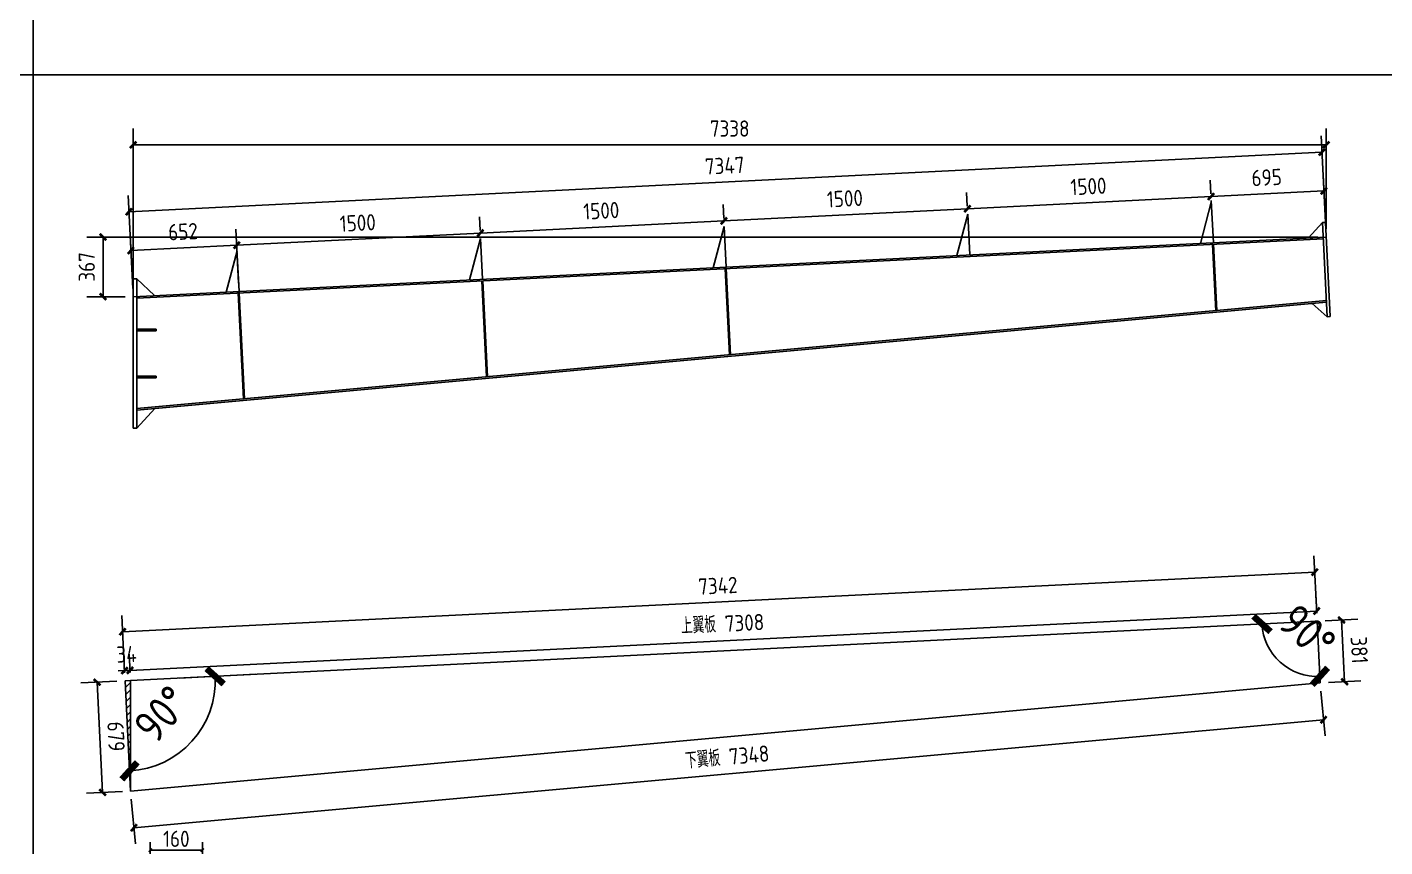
# Model space of a CAD drawing. Extents: x 411778 to 673094, y -11605 to 324395.
# Drawn here: x 449332 to 457683, y 118124 to 123167 of the extents above; entities that cross this region are included whole.
import ezdxf

# ---------------------------------------------------------------- set-up
doc = ezdxf.new("R2010")
doc.units = 0
doc.header["$LTSCALE"] = 1000
doc.header["$MEASUREMENT"] = 0
doc.styles.get("Standard").update_dxf_attribs({"font": 'gbenor.shx', "bigfont": 'gbcbig.shx'})
doc.dimstyles.get("Standard").update_dxf_attribs({"dimscale": 100, "dimtxt": 3.5, "dimasz": 1, "dimexe": 2.5, "dimexo": 3, "dimgap": 1.5, "dimtad": 1, "dimdec": 0, "dimzin": 0, "dimdsep": 46, "dimtxsty": 'Standard', "dimblk": 'ARCHTICK', "dimcen": 0.09, "dimadec": 0, "dimazin": 0, "dimtfac": 1, "dimtdec": 0, "dimtix": 1, "dimtmove": 2, "dimatfit": 3, "dimfxl": 1, "dimtolj": 1, "dimtzin": 0, "dimarcsym": 0})

# ---------------------------------------------------------------- blocks, each defined once
blk = doc.blocks.new('_ArchTick')
at = {"color": 0, "linetype": 'ByBlock', "const_width": 0.4}
blk.add_lwpolyline([(-0.5, -0.5), (0.5, 0.5)], dxfattribs=at)
blk = doc.blocks.new('*D1008')
at = {"color": 3, "lineweight": -2}
for p, q in [((450632.8, 121591.2), (450616.2, 121925.1)), ((449981.5, 121558.6), (449964.8, 121892.5)), ((449969.8, 121792.6), (450621.1, 121825.2))]:
    blk.add_line(p, q, dxfattribs=at)
at = {"layer": 'Defpoints', "color": 0}
for p in [(450621.1, 121825.2), (449984, 121508.7), (450635.3, 121541.3)]:
    blk.add_point(p, dxfattribs=at)
at = {"color": 3, "lineweight": -2, "xscale": 40, "yscale": 40, "zscale": 40}
for p, rotation in [((450621.1, 121825.2), 2.862405226127839), ((449969.8, 121792.6), 182.8624052261279)]:
    blk.add_blockref('_ArchTick', p, dxfattribs=dict(at, rotation=rotation))
at = {"color": 0, "insert": (450290.5, 121908.8), "char_height": 100, "attachment_point": 5, "rotation": 2.86241}
blk.add_mtext('\\A1;652', dxfattribs=at)
blk = doc.blocks.new('*D1009')
at = {"color": 3, "lineweight": -2}
for p, q in [((450632.8, 121591.2), (450616.2, 121925.1)), ((452118.5, 121915.8), (452114.3, 122000)), ((450621.1, 121825.2), (452119.3, 121900.1))]:
    blk.add_line(p, q, dxfattribs=at)
at = {"layer": 'Defpoints', "color": 0}
for p in [(452119.3, 121900.1), (452121, 121865.8), (450635.3, 121541.3)]:
    blk.add_point(p, dxfattribs=at)
at = {"color": 3, "lineweight": -2, "xscale": 40, "yscale": 40, "zscale": 40}
for p, rotation in [((452119.3, 121900.1), 2.862405226151731), ((450621.1, 121825.2), 182.8624052261517)]:
    blk.add_blockref('_ArchTick', p, dxfattribs=dict(at, rotation=rotation))
at = {"color": 0, "insert": (451365.2, 121962.5), "char_height": 100, "attachment_point": 5, "rotation": 2.86241}
blk.add_mtext('\\A1;1500', dxfattribs=at)
blk = doc.blocks.new('*D1010')
at = {"color": 3, "lineweight": -2}
for p, q in [((453616.6, 121990.7), (453612.4, 122074.9)), ((452118.5, 121915.8), (452114.3, 122000)), ((452119.3, 121900.1), (453617.4, 121975))]:
    blk.add_line(p, q, dxfattribs=at)
at = {"layer": 'Defpoints', "color": 0}
for p in [(453617.4, 121975), (453619.1, 121940.8), (452121, 121865.8)]:
    blk.add_point(p, dxfattribs=at)
at = {"color": 3, "lineweight": -2, "xscale": 40, "yscale": 40, "zscale": 40}
for p, rotation in [((452119.3, 121900.1), 182.8624052261517), ((453617.4, 121975), 2.862405226151731)]:
    blk.add_blockref('_ArchTick', p, dxfattribs=dict(at, rotation=rotation))
at = {"color": 0, "insert": (452863.3, 122037.4), "char_height": 100, "attachment_point": 5, "rotation": 2.86241}
blk.add_mtext('\\A1;1500', dxfattribs=at)
blk = doc.blocks.new('*D1011')
at = {"color": 3, "lineweight": -2}
for p, q in [((455114.7, 122065.6), (455110.5, 122149.8)), ((453616.6, 121990.7), (453612.4, 122074.9)), ((453617.4, 121975), (455115.5, 122049.9))]:
    blk.add_line(p, q, dxfattribs=at)
at = {"layer": 'Defpoints', "color": 0}
for p in [(455115.5, 122049.9), (455117.2, 122015.7), (453619.1, 121940.8)]:
    blk.add_point(p, dxfattribs=at)
at = {"color": 3, "lineweight": -2, "xscale": 40, "yscale": 40, "zscale": 40}
for p, rotation in [((455115.5, 122049.9), 2.862405226151731), ((453617.4, 121975), 182.8624052261517)]:
    blk.add_blockref('_ArchTick', p, dxfattribs=dict(at, rotation=rotation))
at = {"color": 0, "insert": (454361.5, 122112.3), "char_height": 100, "attachment_point": 5, "rotation": 2.86241}
blk.add_mtext('\\A1;1500', dxfattribs=at)
blk = doc.blocks.new('*D1012')
at = {"color": 3, "lineweight": -2}
for p, q in [((456612.9, 122140.5), (456608.7, 122224.7)), ((455114.7, 122065.6), (455110.5, 122149.8)), ((455115.5, 122049.9), (456613.7, 122124.8))]:
    blk.add_line(p, q, dxfattribs=at)
at = {"layer": 'Defpoints', "color": 0}
for p in [(456613.7, 122124.8), (456615.4, 122090.6), (455117.2, 122015.7)]:
    blk.add_point(p, dxfattribs=at)
at = {"color": 3, "lineweight": -2, "xscale": 40, "yscale": 40, "zscale": 40}
for p, rotation in [((456613.7, 122124.8), 2.862405226151731), ((455115.5, 122049.9), 182.8624052261517)]:
    blk.add_blockref('_ArchTick', p, dxfattribs=dict(at, rotation=rotation))
at = {"color": 0, "insert": (455859.6, 122187.3), "char_height": 100, "attachment_point": 5, "rotation": 2.86241}
blk.add_mtext('\\A1;1500', dxfattribs=at)
blk = doc.blocks.new('*D1013')
at = {"color": 3, "lineweight": -2}
for p, q in [((457319.5, 121925.5), (457302.8, 122259.4)), ((456612.9, 122140.5), (456608.7, 122224.7)), ((456613.7, 122124.8), (457307.8, 122159.5))]:
    blk.add_line(p, q, dxfattribs=at)
at = {"layer": 'Defpoints', "color": 0}
for p in [(456615.4, 122090.6), (457307.8, 122159.5), (457322, 121875.6)]:
    blk.add_point(p, dxfattribs=at)
at = {"color": 3, "lineweight": -2, "xscale": 40, "yscale": 40, "zscale": 40}
for p, rotation in [((457307.8, 122159.5), 2.862405226151731), ((456613.7, 122124.8), 182.8624052261517)]:
    blk.add_blockref('_ArchTick', p, dxfattribs=dict(at, rotation=rotation))
at = {"color": 0, "insert": (456955.7, 122242.1), "char_height": 100, "attachment_point": 5, "rotation": 2.86241}
blk.add_mtext('\\A1;695', dxfattribs=at)
blk = doc.blocks.new('*D1014')
at = {"color": 3, "lineweight": -2}
for p, q in [((457272, 121875.6), (449698.5, 121875.6)), ((449798.5, 121508.7), (449798.5, 121875.6)), ((449934, 121508.7), (449698.5, 121508.7))]:
    blk.add_line(p, q, dxfattribs=at)
at = {"layer": 'Defpoints', "color": 0}
for p in [(449798.5, 121875.6), (457322, 121875.6), (449984, 121508.7)]:
    blk.add_point(p, dxfattribs=at)
at = {"color": 3, "lineweight": -2, "xscale": 40, "yscale": 40, "zscale": 40}
for p, rotation in [((449798.5, 121875.6), 90), ((449798.5, 121508.7), 270)]:
    blk.add_blockref('_ArchTick', p, dxfattribs=dict(at, rotation=rotation))
at = {"color": 0, "insert": (449698.5, 121692.1), "char_height": 100, "attachment_point": 5, "rotation": 90}
blk.add_mtext('\\A1;367', dxfattribs=at)
blk = doc.blocks.new('*D990')
at = {"color": 3, "lineweight": -2}
for p, q in [((449984, 121558.7), (449984, 122543)), ((457322, 121925.6), (457322, 122543)), ((449984, 122443), (457322, 122443))]:
    blk.add_line(p, q, dxfattribs=at)
at = {"layer": 'Defpoints', "color": 0}
for p in [(457322, 122443), (457322, 121875.6), (449984, 121508.7)]:
    blk.add_point(p, dxfattribs=at)
at = {"color": 3, "lineweight": -2, "xscale": 40, "yscale": 40, "zscale": 40, "rotation": 180}
blk.add_blockref('_ArchTick', (449984, 122443), dxfattribs=at)
at = {"color": 3, "lineweight": -2, "xscale": 40, "yscale": 40, "zscale": 40}
blk.add_blockref('_ArchTick', (457322, 122443), dxfattribs=at)
at = {"color": 0, "insert": (453653, 122543), "char_height": 100, "attachment_point": 5}
blk.add_mtext('\\A1;7338', dxfattribs=at)
blk = doc.blocks.new('*D1015')
at = {"color": 3, "lineweight": -2}
for p, q in [((457319.5, 121925.5), (457290.9, 122498.1)), ((449957.9, 122031.3), (457295.9, 122398.2)), ((449981.5, 121558.6), (449952.9, 122131.2))]:
    blk.add_line(p, q, dxfattribs=at)
at = {"layer": 'Defpoints', "color": 0}
for p in [(457295.9, 122398.2), (457322, 121875.6), (449984, 121508.7)]:
    blk.add_point(p, dxfattribs=at)
at = {"color": 3, "lineweight": -2, "xscale": 40, "yscale": 40, "zscale": 40}
for p, rotation in [((457295.9, 122398.2), 2.862405226111974), ((449957.9, 122031.3), 182.862405226112)]:
    blk.add_blockref('_ArchTick', p, dxfattribs=dict(at, rotation=rotation))
at = {"color": 0, "insert": (453621.9, 122314.7), "char_height": 100, "attachment_point": 5, "rotation": 2.86241}
blk.add_mtext('\\A1;7347', dxfattribs=at)
blk = doc.blocks.new('*D1016')
at = {"color": 3, "lineweight": -2}
for p, q in [((449931.6, 119195.3), (449925.9, 119307.8)), ((449965.5, 119197), (449959.9, 119309.5)), ((449930.9, 119207.9), (449891, 119205.9)), ((449930.9, 119207.9), (449964.9, 119209.6)), ((449964.9, 119209.6), (450004.8, 119211.6))]:
    blk.add_line(p, q, dxfattribs=at)
at = {"layer": 'Defpoints', "color": 0}
for p in [(449964.9, 119209.6), (449934.1, 119145.4), (449968, 119147.1)]:
    blk.add_point(p, dxfattribs=at)
at = {"color": 3, "lineweight": -2, "xscale": 40, "yscale": 40, "zscale": 40}
for p, rotation in [((449930.9, 119207.9), 2.862405226101998), ((449964.9, 119209.6), 182.8624052261019)]:
    blk.add_blockref('_ArchTick', p, dxfattribs=dict(at, rotation=rotation))
at = {"color": 0, "insert": (449942.9, 119308.6), "char_height": 100, "attachment_point": 5, "rotation": 2.86241}
blk.add_mtext('\\A1;34', dxfattribs=at)
blk = doc.blocks.new('*D1017')
at = {"color": 3, "lineweight": -2}
for p, q in [((457264, 119561.9), (457258.4, 119674.4)), ((449964.9, 119209.6), (457263.4, 119574.5)), ((449965.5, 119197), (449959.9, 119309.5))]:
    blk.add_line(p, q, dxfattribs=at)
at = {"layer": 'Defpoints', "color": 0}
for p in [(457263.4, 119574.5), (457266.5, 119512), (449968, 119147.1)]:
    blk.add_point(p, dxfattribs=at)
at = {"color": 3, "lineweight": -2, "xscale": 40, "yscale": 40, "zscale": 40}
for p, rotation in [((457263.4, 119574.5), 2.862405226151629), ((449964.9, 119209.6), 182.8624052261517)]:
    blk.add_blockref('_ArchTick', p, dxfattribs=dict(at, rotation=rotation))
at = {"color": 0, "insert": (453609, 119495.3), "char_height": 100, "attachment_point": 5, "rotation": 2.86241}
blk.add_mtext('\\A1;上翼板 7308', dxfattribs=at)
blk = doc.blocks.new('*D1018')
at = {"color": 3, "lineweight": -2}
for p, q in [((457264, 119561.9), (457246.4, 119913.5)), ((449919, 119447), (457251.4, 119813.6)), ((449931.6, 119195.3), (449914, 119546.8))]:
    blk.add_line(p, q, dxfattribs=at)
at = {"layer": 'Defpoints', "color": 0}
for p in [(457251.4, 119813.6), (457266.5, 119512), (449934.1, 119145.4)]:
    blk.add_point(p, dxfattribs=at)
at = {"color": 3, "lineweight": -2, "xscale": 40, "yscale": 40, "zscale": 40}
for p, rotation in [((457251.4, 119813.6), 2.862405226111948), ((449919, 119447), 182.8624052261119)]:
    blk.add_blockref('_ArchTick', p, dxfattribs=dict(at, rotation=rotation))
at = {"color": 0, "insert": (453580.2, 119730.2), "char_height": 100, "attachment_point": 5, "rotation": 2.86241}
blk.add_mtext('\\A1;7342', dxfattribs=at)
blk = doc.blocks.new('*D1019')
at = {"color": 0, "lineweight": -2}
blk.add_line((450267.6, 119162.1), (450737.8, 119185.6), dxfattribs=at)
blk.add_arc((449934.1, 119145.4), 554.8, 272.86241, 2.86241, dxfattribs=at)
at = {"layer": 'Defpoints', "color": 0}
for p in [(449934.1, 119145.4), (449934.1, 119145.4), (449968, 119147.1), (450235.1, 118679.4), (449968, 118467.2)]:
    blk.add_point(p, dxfattribs=at)
at = {"color": 0, "lineweight": -2, "xscale": 100, "yscale": 100, "zscale": 100}
for p, rotation in [((450488.2, 119173.1), 92.86240522614101), ((449961.8, 118591.3), 182.8624052261079)]:
    blk.add_blockref('_ArchTick', p, dxfattribs=dict(at, rotation=rotation))
at = {"color": 0, "insert": (450160.1, 118940.9), "char_height": 200, "attachment_point": 5, "rotation": 47.86241}
blk.add_mtext('\\A1;90°', dxfattribs=at)
blk = doc.blocks.new('*D1020')
at = {"color": 0, "lineweight": -2}
blk.add_arc((457266.5, 119512), 339.7, 182.86241, 272.86241, dxfattribs=at)
at = {"layer": 'Defpoints', "color": 0}
for p in [(457266.5, 119512), (457266.5, 119512), (456981.2, 119327.7), (449968, 119147.1), (457285.5, 119131.8)]:
    blk.add_point(p, dxfattribs=at)
at = {"color": 0, "lineweight": -2, "xscale": 100, "yscale": 100, "zscale": 100}
for p, rotation in [((456927.2, 119495), 92.8624052261115), ((457283.5, 119172.7), 2.862405226139328)]:
    blk.add_blockref('_ArchTick', p, dxfattribs=dict(at, rotation=rotation))
at = {"color": 0, "insert": (457206.3, 119445.5), "char_height": 200, "attachment_point": 5, "rotation": 317.86241}
blk.add_mtext('\\A1;90°', dxfattribs=at)
blk = doc.blocks.new('*D1021')
at = {"color": 3, "lineweight": -2}
for p, q in [((449884.1, 119142.9), (449662.1, 119131.8)), ((449761.9, 119136.8), (449795.8, 118458.5)), ((449918, 118464.7), (449696, 118453.6))]:
    blk.add_line(p, q, dxfattribs=at)
at = {"layer": 'Defpoints', "color": 0}
for p in [(449934.1, 119145.4), (449795.8, 118458.5), (449968, 118467.2)]:
    blk.add_point(p, dxfattribs=at)
at = {"color": 3, "lineweight": -2, "xscale": 40, "yscale": 40, "zscale": 40}
for p, rotation in [((449761.9, 119136.8), 92.86240522611044), ((449795.8, 118458.5), 272.8624052261105)]:
    blk.add_blockref('_ArchTick', p, dxfattribs=dict(at, rotation=rotation))
at = {"color": 0, "insert": (449878.8, 118802.7), "char_height": 100, "attachment_point": 5, "rotation": 272.86241}
blk.add_mtext('\\A1;679', dxfattribs=at)
blk = doc.blocks.new('*D1022')
at = {"color": 3, "lineweight": -2}
for p, q in [((457316.4, 119514.5), (457516.3, 119524.5)), ((457435.4, 119139.2), (457416.4, 119519.5)), ((457335.5, 119134.2), (457535.3, 119144.2))]:
    blk.add_line(p, q, dxfattribs=at)
at = {"layer": 'Defpoints', "color": 0}
for p in [(457266.5, 119512), (457416.4, 119519.5), (457285.5, 119131.8)]:
    blk.add_point(p, dxfattribs=at)
at = {"color": 3, "lineweight": -2, "xscale": 40, "yscale": 40, "zscale": 40}
for p, rotation in [((457416.4, 119519.5), 92.86240522614247), ((457435.4, 119139.2), 272.8624052261425)]:
    blk.add_blockref('_ArchTick', p, dxfattribs=dict(at, rotation=rotation))
at = {"color": 0, "insert": (457525.8, 119334.4), "char_height": 100, "attachment_point": 5, "rotation": 272.86241}
blk.add_mtext('\\A1;381', dxfattribs=at)
blk = doc.blocks.new('*D1036')
at = {"color": 3, "lineweight": -2}
for p, q in [((450089.5, 117932), (450089.5, 118153)), ((450089.5, 118103), (450409.5, 118103)), ((450409.5, 117932), (450409.5, 118153))]:
    blk.add_line(p, q, dxfattribs=at)
at = {"layer": 'Defpoints', "color": 0}
for p in [(450409.5, 118103), (450089.5, 117912), (450409.5, 117912)]:
    blk.add_point(p, dxfattribs=at)
at = {"color": 3, "lineweight": -2, "xscale": 20, "yscale": 20, "zscale": 20, "rotation": 180}
blk.add_blockref('_ArchTick', (450089.5, 118103), dxfattribs=at)
at = {"color": 3, "lineweight": -2, "xscale": 20, "yscale": 20, "zscale": 20}
blk.add_blockref('_ArchTick', (450409.5, 118103), dxfattribs=at)
at = {"color": 0, "insert": (450249.5, 118173), "char_height": 100, "attachment_point": 5}
blk.add_mtext('\\A1;160', dxfattribs=at)
blk = doc.blocks.new('*D1755')
at = {"color": 3, "lineweight": -2}
for p, q in [((457290, 119082), (457315.1, 118806.1)), ((457306, 118905.7), (449988.5, 118241.1)), ((449972.5, 118417.4), (449997.6, 118141.5))]:
    blk.add_line(p, q, dxfattribs=at)
at = {"layer": 'Defpoints', "color": 0}
for p in [(457285.5, 119131.8), (449968, 118467.2), (449988.5, 118241.1)]:
    blk.add_point(p, dxfattribs=at)
at = {"color": 3, "lineweight": -2, "xscale": 40, "yscale": 40, "zscale": 40}
for p, rotation in [((457306, 118905.7), 5.189537818529014), ((449988.5, 118241.1), 185.1895378185291)]:
    blk.add_blockref('_ArchTick', p, dxfattribs=dict(at, rotation=rotation))
at = {"color": 0, "insert": (453637.9, 118676.3), "char_height": 100, "attachment_point": 5, "rotation": 5.18954}
blk.add_mtext('\\A1;下翼板 7348', dxfattribs=at)

msp = doc.modelspace()

# ---------------------------------------------------------------- hatches: boundary and pattern name
h = msp.add_hatch()
h.set_pattern_fill('ANSI31', color=2, scale=20, style=0)
h.set_pattern_definition([(45, (4734, -11880), (-22.4506403, 22.4506403), [])])
h.paths.add_polyline_path([(449968, 119147.1), (449934.1, 119145.4), (449968, 118467.2)])

# ---------------------------------------------------------------- linework, layer by layer
for p, q in [((456615.4, 122090.6), (456548, 121836.9)), ((456614.9, 122100.6), (456627.9, 121840.9)), ((455117.2, 122015.7), (455049.8, 121762)), ((455117.2, 122015.7), (455129.7, 121766)), ((453619.1, 121940.8), (453551.7, 121687.1)), ((453619.1, 121940.8), (453631.6, 121691.1)), ((457299.5, 121964.6), (457214.1, 121870.2)), ((457299.5, 121964.6), (457317.5, 121965.5)), ((457322, 121875.6), (449984, 121508.7)), ((457304.5, 121864.7), (450006, 121499.8)), ((452121, 121865.8), (452053.6, 121612.2)), ((452121, 121865.8), (452133.5, 121616.2)), ((450622.9, 121790.9), (450555.4, 121537.3)), ((450622.4, 121800.9), (450635.3, 121541.3)), ((456622.4, 121830.6), (456642.8, 121422.6)), ((456628.4, 121830.9), (456648.7, 121423.2)), ((453626.1, 121680.8), (453652.6, 121151)), ((453632.1, 121681.1), (453658.6, 121151.6)), ((449984, 120698.7), (449984, 121618.7)), ((449984, 121618.7), (450006, 121618.7)), ((450006, 121618.7), (450006, 120698.7)), ((450006, 121618.7), (450114.8, 121515.2)), ((452128, 121605.9), (452157.5, 121015.3)), ((452134, 121606.2), (452163.5, 121015.8)), ((450629.9, 121531), (450662.4, 120879.5)), ((450635.8, 121531.3), (450668.4, 120880)), ((450006, 120819.8), (457323.5, 121484.4)), ((450006, 120809.8), (457324, 121474.5)), ((457235.1, 121466.4), (457328.5, 121385.3)), ((457328.5, 121385.3), (457346.5, 121386.2)), ((450006, 121308.7), (450126, 121308.7)), ((450006, 121298.7), (450126, 121298.7)), ((450126, 121308.7), (450126, 121298.7)), ((450006, 121018.7), (450126, 121018.7)), ((450006, 121008.7), (450126, 121008.7)), ((450126, 121018.7), (450126, 121008.7)), ((450116.7, 120819.9), (450006, 120698.7)), ((450006, 120698.7), (449984, 120698.7)), ((457266.5, 119512), (449968, 119147.1)), ((449968, 119147.1), (449968, 118467.2)), ((449968, 118467.2), (457285.5, 119131.8))]:
    msp.add_line(p, q)
at = {"color": 0}
for p, q in [((457299.5, 121964.6), (457328.5, 121385.3)), ((457317.5, 121965.5), (457346.5, 121386.2)), ((457266.5, 119512), (457285.5, 119131.8))]:
    msp.add_line(p, q, dxfattribs=at)
at = {"color": 2}
for p in [(449968, 119147.1), (449968, 118467.2)]:
    msp.add_line(p, (449934.1, 119145.4), dxfattribs=at)
for points in [[(440968.5, 134753), (449368.5, 134753), (449368.5, 122873), (440968.5, 122873)], [(449368.5, 134753), (457768.5, 134753), (457768.5, 122873), (449368.5, 122873)], [(440968.5, 122873), (449368.5, 122873), (449368.5, 110993), (440968.5, 110993)], [(449368.5, 122873), (457768.5, 122873), (457768.5, 110993), (449368.5, 110993)]]:
    msp.add_lwpolyline(points, close=True)

# ---------------------------------------------------------------- dimensions: what is measured, and where the dimension line sits
dim = msp.add_linear_dim(base=(457322, 122443), p1=(449984, 121508.7), p2=(457322, 121875.6), dimstyle='Standard', override={"dimtxt": 1, "dimasz": 0.4, "dimexe": 1, "dimexo": 0.5, "dimgap": 0.5, "dimclrd": 3, "dimclre": 3})
dim.commit()
dim.dimension.update_dxf_attribs({"geometry": '*D990', "text_midpoint": (453653, 122543)})
for p1, p2, distance, override, picture, middle in [((449984, 121508.7), (457322, 121875.6), 523.3, {"dimtxt": 1, "dimasz": 0.4, "dimexe": 1, "dimexo": 0.5, "dimgap": 0.5, "dimclrd": 3, "dimclre": 3}, '*D1015', (453621.9, 122314.7)), ((449984, 121508.7), (450635.3, 121541.3), 284.3, {"dimtxt": 1, "dimasz": 0.4, "dimexe": 1, "dimexo": 0.5, "dimgap": 0.5, "dimclrd": 3, "dimclre": 3}, '*D1008', (450290.5, 121908.8)), ((449934.1, 119145.4), (457266.5, 119512), 302, {"dimtxt": 1, "dimasz": 0.4, "dimexe": 1, "dimexo": 0.5, "dimgap": 0.5, "dimclrd": 3, "dimclre": 3}, '*D1018', (453580.2, 119730.2)), ((457285.5, 119131.8), (457266.5, 119512), -150.1, {"dimtxt": 1, "dimasz": 0.4, "dimexe": 1, "dimexo": 0.5, "dimgap": 0.5, "dimclrd": 3, "dimclre": 3}, '*D1022', (457525.8, 119334.4)), ((449934.1, 119145.4), (449968, 119147.1), 62.6, {"dimtxt": 1, "dimasz": 0.4, "dimexe": 1, "dimexo": 0.5, "dimgap": 0.5, "dimclrd": 3, "dimclre": 3}, '*D1016', (449942.9, 119308.6)), ((449934.1, 119145.4), (449968, 118467.2), -172.3, {"dimtxt": 1, "dimasz": 0.4, "dimexe": 1, "dimexo": 0.5, "dimgap": 0.5, "dimclrd": 3, "dimclre": 3}, '*D1021', (449878.8, 118802.7)), ((450089.5, 117912), (450409.5, 117912), 191, {"dimtxt": 1, "dimasz": 0.2, "dimexe": 0.5, "dimexo": 0.2, "dimgap": 0.2, "dimlfac": 0.5, "dimclrd": 3, "dimclre": 3}, '*D1036', (450249.5, 118173))]:
    dim = msp.add_aligned_dim(p1=p1, p2=p2, distance=distance, dimstyle='Standard', override=override)
    dim.commit()
    dim.dimension.update_dxf_attribs({"geometry": picture, "text_midpoint": middle})
for base, p1, p2, angle, picture, middle in [((456613.7, 122124.8), (455117.2, 122015.7), (456615.4, 122090.6), 182.86241, '*D1012', (455859.6, 122187.3)), ((457307.8, 122159.5), (456615.4, 122090.6), (457322, 121875.6), 182.86241, '*D1013', (456955.7, 122242.1)), ((455115.5, 122049.9), (453619.1, 121940.8), (455117.2, 122015.7), 182.86241, '*D1011', (454361.5, 122112.3)), ((453617.4, 121975), (452121, 121865.8), (453619.1, 121940.8), 182.86241, '*D1010', (452863.3, 122037.4)), ((452119.3, 121900.1), (450635.3, 121541.3), (452121, 121865.8), 182.86241, '*D1009', (451365.2, 121962.5)), ((449798.5, 121875.6), (449984, 121508.7), (457322, 121875.6), 90, '*D1014', (449698.5, 121692.1))]:
    dim = msp.add_linear_dim(base=base, p1=p1, p2=p2, angle=angle, dimstyle='Standard', override={"dimtxt": 1, "dimasz": 0.4, "dimexe": 1, "dimexo": 0.5, "dimgap": 0.5, "dimclrd": 3, "dimclre": 3})
    dim.commit()
    dim.dimension.update_dxf_attribs({"geometry": picture, "text_midpoint": middle})
dim = msp.add_linear_dim(base=(457263.4, 119574.5), p1=(449968, 119147.1), p2=(457266.5, 119512), angle=182.86241, text='上翼板 7308', dimstyle='Standard', override={"dimtxt": 1, "dimasz": 0.4, "dimexe": 1, "dimexo": 0.5, "dimgap": 0.5, "dimclrd": 3, "dimclre": 3})
dim.commit()
dim.dimension.update_dxf_attribs({"geometry": '*D1017', "text_midpoint": (453609, 119495.3)})
at = {"color": 1}
for base, line1, line2, picture, middle in [((456981.2, 119327.7), ((457266.5, 119512), (449968, 119147.1)), ((457266.5, 119512), (457285.5, 119131.8)), '*D1020', (457206.3, 119445.5)), ((450235.1, 118679.4), ((449968, 118467.2), (449934.1, 119145.4)), ((449968, 119147.1), (449934.1, 119145.4)), '*D1019', (450160.1, 118940.9))]:
    dim = msp.add_angular_dim_2l(base=base, line1=line1, line2=line2, dimstyle='Standard', override={"dimtxt": 2}, dxfattribs=at)
    dim.commit()
    dim.dimension.update_dxf_attribs({"geometry": picture, "text_midpoint": middle})
dim = msp.add_aligned_dim(p1=(457285.5, 119131.8), p2=(449968, 118467.2), distance=226.9, text='下翼板 7348', dimstyle='Standard', override={"dimtxt": 1, "dimasz": 0.4, "dimexe": 1, "dimexo": 0.5, "dimgap": 0.5, "dimclrd": 3, "dimclre": 3})
dim.commit()
dim.dimension.update_dxf_attribs({"geometry": '*D1755', "text_midpoint": (453637.9, 118676.3)})

doc.saveas('drawing.dxf')
